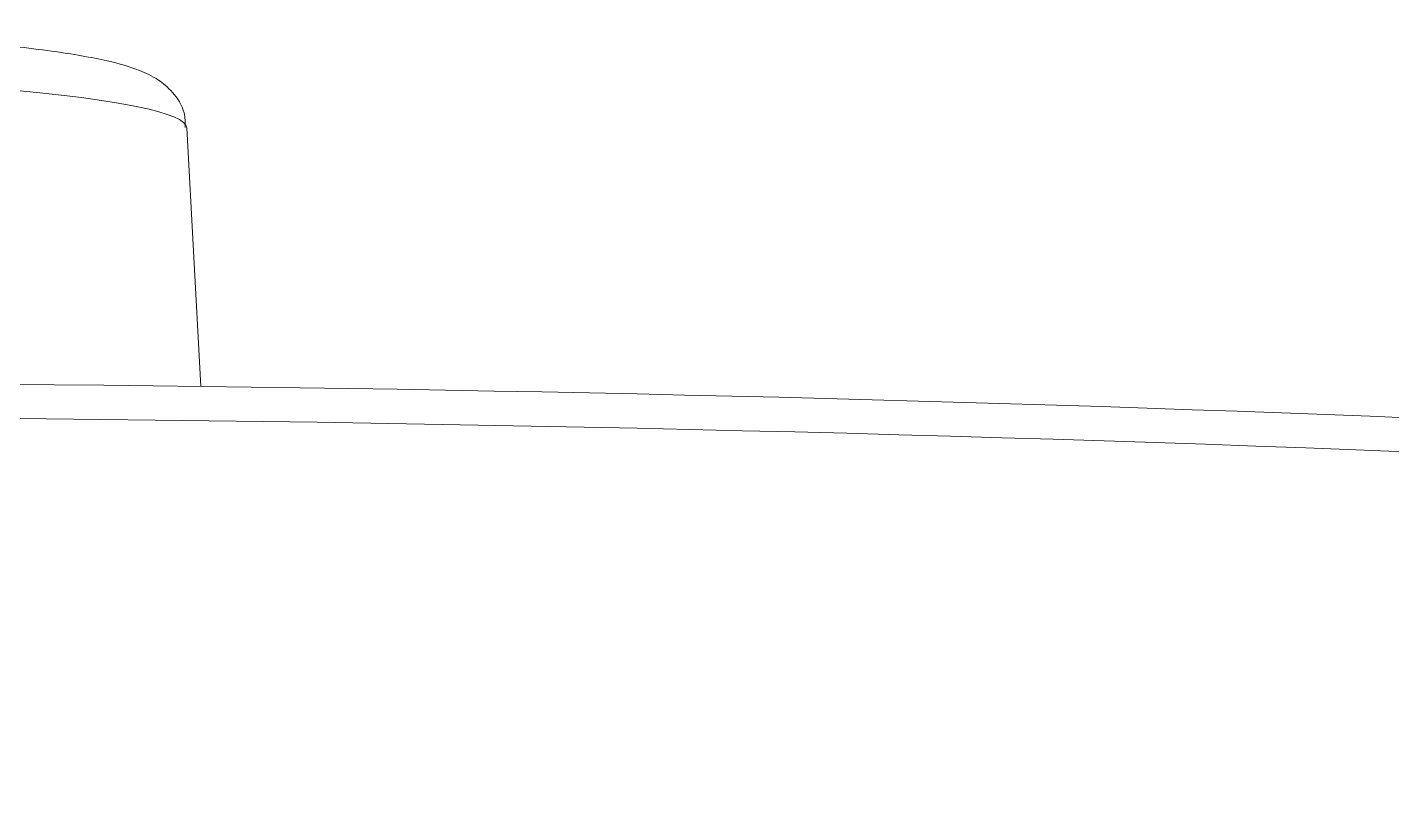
# Model space of a CAD drawing. Extents: x 19821 to 22981, y -91 to 2224.
# Drawn here: x 20703.71 to 20742.06, y 1322.36 to 1344.23 of the extents above; entities that cross this region are included whole.
import ezdxf

# ---------------------------------------------------------------- set-up
doc = ezdxf.new("R2010")
doc.units = 0
doc.header["$LTSCALE"] = 10
doc.header["$MEASUREMENT"] = 0
doc.layers.add('1', color=7, linetype='CONTINUOUS')

msp = doc.modelspace()

# ---------------------------------------------------------------- linework, layer by layer
at = {"layer": '1', "color": 7, "linetype": 'Continuous', "lineweight": 18}
msp.add_line((20708.586, 1334.131), (20708.197, 1341.404), dxfattribs=at)
at = {"layer": '1', "color": 7, "linetype": 'Continuous', "lineweight": 13}
for centre, major_axis, start_param, end_param in [((20690.341, 1341.396), (17.856, 0), 0.004641, 1.540987), ((20690.341, 1322.389), (125, 0), 6.280927, 7.853982)]:
    msp.add_ellipse(centre, major_axis=major_axis, ratio=0.087156, start_param=start_param, end_param=end_param, dxfattribs=at)
at = {"layer": '1', "color": 7, "linetype": 'Continuous', "lineweight": 18}
msp.add_ellipse((20690.341, 1323.439), major_axis=(124.027, 0), ratio=0.087156, start_param=0.155902, end_param=1.570796, dxfattribs=at)
msp.add_open_spline([(20708.146, 1341.415), (20708.155, 1341.561), (20708.139, 1341.94), (20707.786, 1342.449), (20707.329, 1342.819), (20706.764, 1343.078), (20705.912, 1343.319), (20704.444, 1343.574), (20702.302, 1343.811), (20699.674, 1344.003), (20696.731, 1344.14), (20693.959, 1344.217), (20692.197, 1344.231), (20691.516, 1344.233)], degree=3, knots=[0, 0, 0, 0, 0.021703, 0.06084, 0.101733, 0.162014, 0.260076, 0.390012, 0.527639, 0.659708, 0.790192, 0.920088, 1, 1, 1, 1], dxfattribs=at)

doc.saveas('drawing.dxf')
